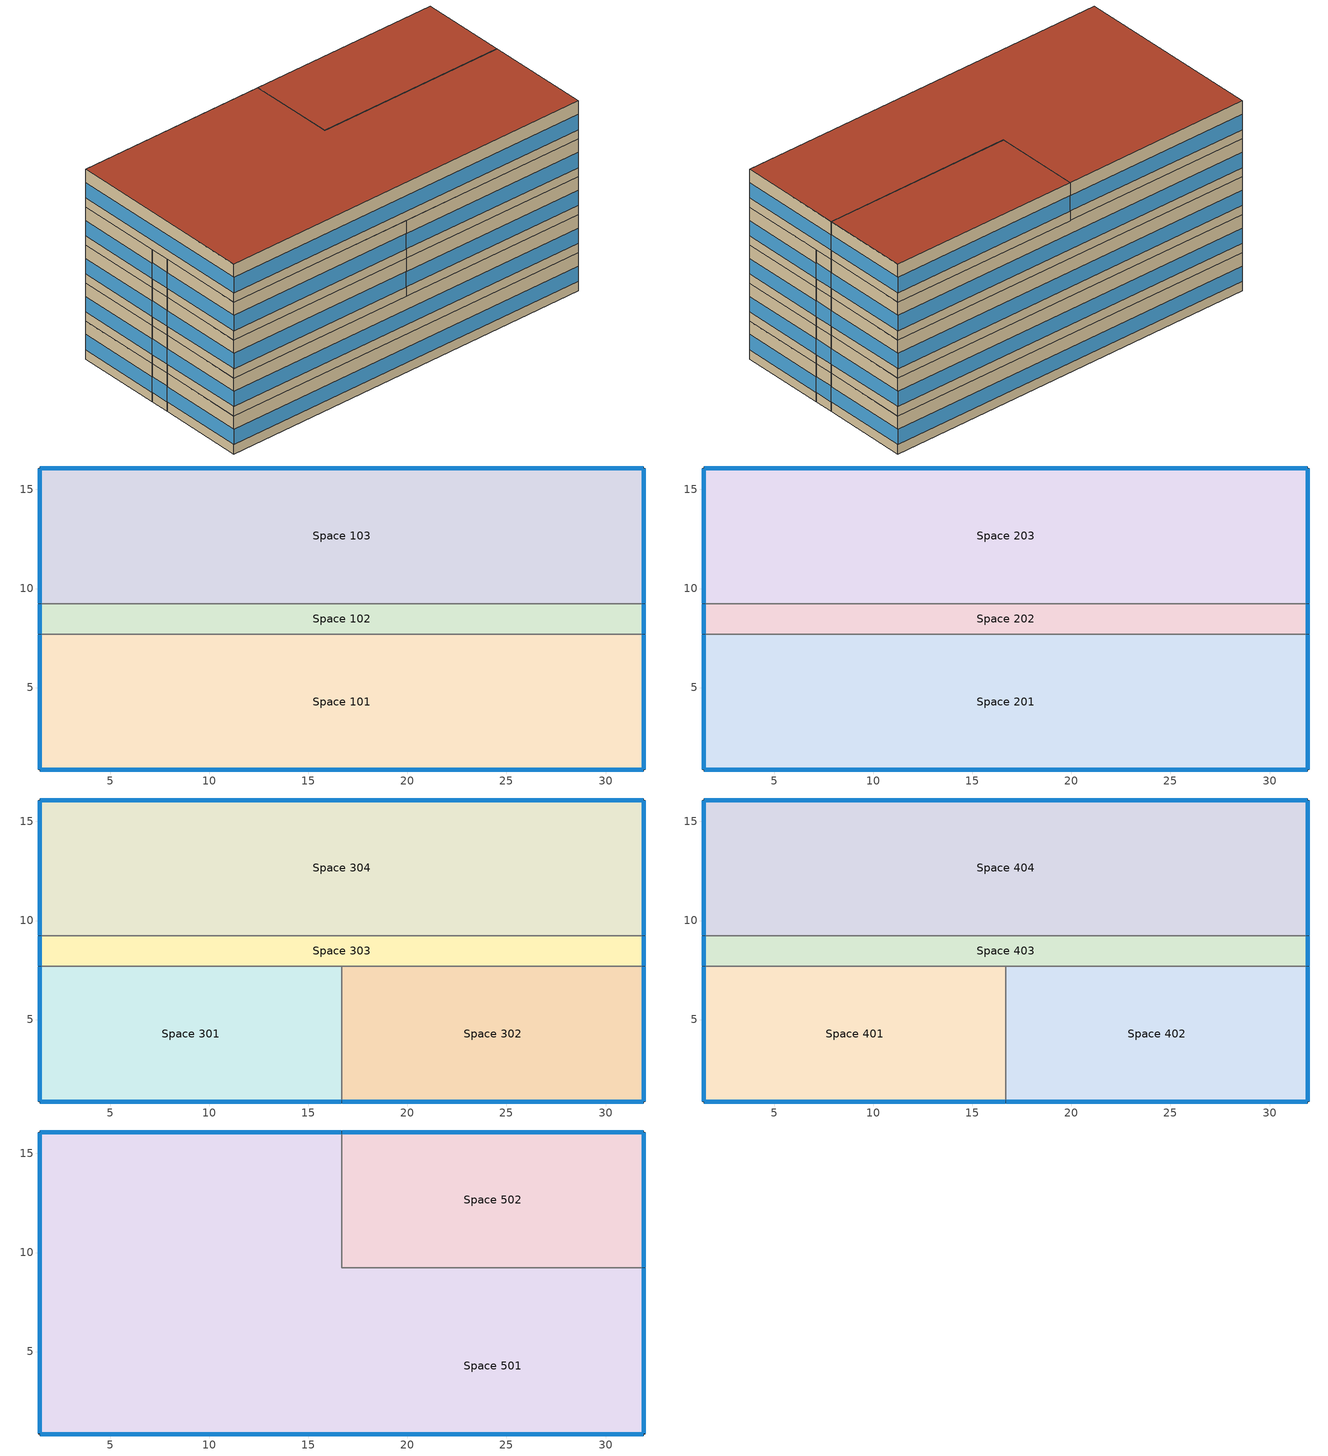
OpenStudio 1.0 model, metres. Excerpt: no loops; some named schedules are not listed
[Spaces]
Space 103
 floor ground: 31.93,16.08 31.93,9.22 1.45,9.22 1.45,16.08 z0
 wall outside: 31.93,9.22 31.93,16.08 1.45,16.08 1.45,9.22 z0:3.05
 wall to Space 102: 1.45,9.22 31.93,9.22 z0:3.05
 window: 31.93,9.25 31.93,16.06 / 1.45,16.06 1.45,9.25 z0.76:1.99; 31.9,16.08 1.47,16.08 z0.76:1.98
Space 101
 floor ground: 31.93,7.7 31.93,0.84 1.45,0.84 1.45,7.7 z0
 wall outside: 1.45,7.7 1.45,0.84 31.93,0.84 31.93,7.7 z0:3.05
 wall to Space 102: 31.93,7.7 1.45,7.7 z0:3.05
 window: 1.47,0.84 31.9,0.84 z0.76:1.98; 31.93,0.87 31.93,7.67 / 1.45,7.67 1.45,0.87 z0.76:1.99
Space 102
 floor ground: 31.93,9.22 31.93,7.7 1.45,7.7 1.45,9.22 z0
 wall outside: 31.93,7.7 31.93,9.22 / 1.45,9.22 1.45,7.7 z0:3.05
 window: 31.93,7.72 31.93,9.2 / 1.45,9.2 1.45,7.72 z0.76:2.02
Space 201
 floor to Space 101: 31.93,7.7 31.93,0.84 1.45,0.84 1.45,7.7 z3.05
 wall outside: 1.45,7.7 1.45,0.84 31.93,0.84 31.93,7.7 z3.05:6.1
 wall to Space 202: 31.93,7.7 1.45,7.7 z3.05:6.1
 window: 31.93,0.87 31.93,7.67 / 1.45,7.67 1.45,0.87 z3.81:5.04; 1.47,0.84 31.9,0.84 z3.81:5.03
Space 202
 floor to Space 102: 31.93,9.22 31.93,7.7 1.45,7.7 1.45,9.22 z3.05
 wall outside: 1.45,9.22 1.45,7.7 / 31.93,7.7 31.93,9.22 z3.05:6.1
 wall to Space 203: 31.93,9.22 1.45,9.22 z3.05:6.1
 window: 1.45,9.2 1.45,7.72 / 31.93,7.72 31.93,9.2 z3.81:5.07
Space 203
 floor to Space 103: 31.93,16.08 31.93,9.22 1.45,9.22 1.45,16.08 z3.05
 wall outside: 31.93,9.22 31.93,16.08 1.45,16.08 1.45,9.22 z3.05:6.1
 window: 1.45,16.06 1.45,9.25 / 31.93,9.25 31.93,16.06 z3.81:5.04; 31.9,16.08 1.47,16.08 z3.81:5.03
Space 303
 floor to Space 202: 31.93,9.22 31.93,7.7 1.45,7.7 1.45,9.22 z6.1
 wall outside: 31.93,7.7 31.93,9.22 / 1.45,9.22 1.45,7.7 z6.1:9.14
 wall to Space 304: 31.93,9.22 1.45,9.22 z6.1:9.14
 wall to Space 301: 1.45,7.7 16.69,7.7 z6.1:9.14
 wall to Space 302: 16.69,7.7 31.93,7.7 z6.1:9.14
 window: 31.93,7.72 31.93,9.2 / 1.45,9.2 1.45,7.72 z6.86:8.12
Space 301
 floor to Space 201: 16.69,7.7 16.69,0.84 1.45,0.84 1.45,7.7 z6.1
 wall outside: 1.45,7.7 1.45,0.84 16.69,0.84 z6.1:9.14
 wall to Space 302: 16.69,0.84 16.69,7.7 z6.1:9.14
 window: 1.45,7.67 1.45,0.87 / 1.47,0.84 16.66,0.84 z6.86:8.08
Space 304
 floor to Space 203: 31.93,16.08 31.93,9.22 1.45,9.22 1.45,16.08 z6.1
 wall outside: 31.93,9.22 31.93,16.08 1.45,16.08 1.45,9.22 z6.1:9.14
 window: 1.45,16.06 1.45,9.25 / 31.93,9.25 31.93,16.06 / 31.9,16.08 1.47,16.08 z6.86:8.08
Space 302
 floor to Space 201: 31.93,7.7 31.93,0.84 16.69,0.84 16.69,7.7 z6.1
 wall outside: 16.69,0.84 31.93,0.84 31.93,7.7 z6.1:9.14
 window: 31.93,0.87 31.93,7.67 / 16.71,0.84 31.9,0.84 z6.86:8.08
Space 404
 floor to Space 304: 31.93,16.08 31.93,9.22 1.45,9.22 1.45,16.08 z9.14
 wall outside: 31.93,9.22 31.93,16.08 1.45,16.08 1.45,9.22 z9.14:12.19
 wall to Space 403: 1.45,9.22 31.93,9.22 z9.14:12.19
 window: 31.93,9.25 31.93,16.06 / 31.9,16.08 1.47,16.08 / 1.45,16.06 1.45,9.25 z9.9:11.13
Space 401
 floor to Space 301: 16.69,7.7 16.69,0.84 1.45,0.84 1.45,7.7 z9.14
 wall outside: 1.45,7.7 1.45,0.84 16.69,0.84 z9.14:12.19
 wall to Space 403: 16.69,7.7 1.45,7.7 z9.14:12.19
 wall to Space 402: 16.69,0.84 16.69,7.7 z9.14:12.19
 window: 1.47,0.84 16.66,0.84 / 1.45,7.67 1.45,0.87 z9.9:11.13
Space 403
 floor to Space 303: 31.93,9.22 31.93,7.7 1.45,7.7 1.45,9.22 z9.14
 wall outside: 31.93,7.7 31.93,9.22 / 1.45,9.22 1.45,7.7 z9.14:12.19
 wall to Space 402: 16.69,7.7 31.93,7.7 z9.14:12.19
 window: 31.93,7.72 31.93,9.2 / 1.45,9.2 1.45,7.72 z9.9:11.17
Space 402
 floor to Space 302: 31.93,7.7 31.93,0.84 16.69,0.84 16.69,7.7 z9.14
 wall outside: 16.69,0.84 31.93,0.84 31.93,7.7 z9.14:12.19
 window: 16.71,0.84 31.9,0.84 / 31.93,0.87 31.93,7.67 z9.9:11.13
Space 502
 floor to Space 404: 31.93,16.08 31.93,9.22 16.69,9.22 16.69,16.08 z12.19
 wall outside: 31.93,9.22 31.93,16.08 16.69,16.08 z12.19:15.24
 wall to Space 501: 16.69,16.08 16.69,9.22 31.93,9.22 z12.19:15.24
 window: 31.9,16.08 16.71,16.08 / 31.93,9.25 31.93,16.06 z12.95:14.18
 roof outside: 31.93,9.22 31.93,16.08 16.69,16.08 16.69,9.22 z15.24
Space 501
 floor to Space 404: 16.69,16.08 16.69,9.22 1.45,9.22 1.45,16.08 z12.19
 floor to Space 401: 16.69,7.7 16.69,0.84 1.45,0.84 1.45,7.7 z12.19
 floor to Space 402: 31.93,7.7 31.93,0.84 16.69,0.84 16.69,7.7 z12.19
 floor to Space 403: 31.93,9.22 31.93,7.7 1.45,7.7 1.45,9.22 z12.19
 wall outside: 16.69,16.08 1.45,16.08 1.45,0.84 31.93,0.84 31.93,9.22 z12.19:15.24
 window: 1.47,0.84 31.9,0.84 z12.95:14.17; 1.45,16.06 1.45,0.87 / 16.66,16.08 1.47,16.08 / 31.93,0.87 31.93,9.2 z12.95:14.18
 roof outside: 31.93,0.84 31.93,9.22 16.69,9.22 16.69,16.08 1.45,16.08 1.45,0.84 z15.24
[Building]
Large Hotel: North Axis=-0; Space Type=CBECS 1980-2004 LargeHotel GuestRoom; Default Construction Set=CBECS 1980-2004 ClimateZone 5b (l htl) ConstSet
[Site]
Site 1: Latitude {deg}=39.74; Longitude {deg}=-105.18; Time Zone {hr}=-7; Elevation {m}=1829
[SizingPeriod:DesignDay] Barometric Pressure {Pa}=81198; Sky Clearness=0; Rain Indicator=0; Snow Indicator=0; Day of Month=21; Daylight Saving Time Indicator=0; Dry-Bulb Temperature Range Modifier Type=DefaultMultipliers
Name | Maximum Dry-Bulb Temperature {C} | Daily Dry-Bulb Temperature Range {deltaC} | Humidity Indicating Conditions at Maximum Dry-Bulb {BasedOnField A3} | Wind Speed {m/s} | Wind Direction {deg} | Month | Day Type | Humidity Indicating Type | Solar Model Indicator | ASHRAE Taub | ASHRAE Taud
Denver Centennial  Golden   N Ann Clg .4% Condns WB=>MDB | 27.3 | 15.2 | 18.4 | 4.9 | 0 | 7 | SummerDesignDay | Wetbulb | ASHRAETau | 0.424 | 2.025
Denver Centennial  Golden   N Ann Clg .4% Condns DP=>MDB | 20.2 | 15.2 | 16.1 | 4.9 | 0 | 7 | SummerDesignDay | Dewpoint | ASHRAETau | 0.424 | 2.025
Denver Centennial  Golden   N Ann Clg .4% Condns DB=>MWB | 33 | 15.2 | 15.7 | 4.9 | 0 | 7 | SummerDesignDay | Wetbulb | ASHRAETau | 0.424 | 2.025
Denver Centennial  Golden   N Ann Hum_n 99.6% Condns DP=>MCDB | -10.9 | 0 | -21.6 | 3 | 340 | 12 | WinterDesignDay | Dewpoint | ASHRAEClearSky
[Construction]
000 ExtSlabCarpet 4in ClimateZone 1-8: MAT-CC05 4 HW CONCRETE, CP02 CARPET PAD
000 Exterior Door: 000 F08 Metal surface, 000 I01 25mm insulation board
000 Exterior Window: 000 Clear 3mm, 000 Air 13mm, 000 Clear 3mm
000 Interior Ceiling: 000 M11 100mm lightweight concrete, 000 F05 Ceiling air space resistance, 000 F16 Acoustic tile
000 Interior Door; 000 Interior Partition: 000 G05 25mm wood
000 Interior Floor: 000 F16 Acoustic tile, 000 F05 Ceiling air space resistance, 000 M11 100mm lightweight concrete
000 Interior Wall: 000 G01a 19mm gypsum board, 000 F04 Wall air space resistance, 000 G01a 19mm gypsum board
000 Interior Window: 000 Clear 3mm
CBECS 1980-2004 ExtRoof IEAD ClimateZone 5b: Roof Membrane, IEAD NonRes Roof Insulation-3.51, Metal Decking
CBECS 1980-2004 ExtWall Mass ClimateZone 5b: 1IN Stucco, 8IN CONCRETE HW RefBldg, Mass NonRes Wall Insulation-1.26, 1/2IN Gypsum
CBECS 1980-2004 ExtWindow ClimateZone alt-lrgoff hosp 1-8: Fixed Window 5.84/0.25/0.11
[DefaultConstructionSet]
CBECS 1980-2004 ClimateZone 5b (l htl) ConstSet: Default Exterior Surface Constructions=CBECS 1980-2004 ClimateZone 5b (l htl) Exterior DefSurfCons; Default Interior Surface Constructions=000 Interior DefSurfCons; Default Ground Contact Surface Constructions=000 Ground DefSurfCons; Default Exterior SubSurface Constructions=CBECS 1980-2004 ClimateZone 5b (l htl) Exterior DefSubCons; Default Interior SubSurface Constructions=000 Interior DefSubCons; Interior Partition Construction=000 Interior Partition
[DefaultSubSurfaceConstructions] Glass Door Construction=000 Exterior Window; Skylight Construction=000 Exterior Window; Tubular Daylight Dome Construction=000 Interior Window; Tubular Daylight Diffuser Construction=000 Interior Window
Name | Fixed Window Construction | Operable Window Construction | Door Construction
000 Interior DefSubCons | 000 Interior Window | 000 Interior Window | 000 Interior Door
CBECS 1980-2004 ClimateZone 5b (l htl) Exterior DefSubCons | CBECS 1980-2004 ExtWindow ClimateZone alt-lrgoff hosp 1-8 | CBECS 1980-2004 ExtWindow ClimateZone alt-lrgoff hosp 1-8 | 000 Exterior Door
[DefaultSurfaceConstructions]
Name | Floor Construction | Wall Construction | Roof Ceiling Construction
000 Ground DefSurfCons | 000 ExtSlabCarpet 4in ClimateZone 1-8 | 000 ExtSlabCarpet 4in ClimateZone 1-8 | 000 ExtSlabCarpet 4in ClimateZone 1-8
000 Interior DefSurfCons | 000 Interior Floor | 000 Interior Wall | 000 Interior Ceiling
CBECS 1980-2004 ClimateZone 5b (l htl) Exterior DefSurfCons | 000 ExtSlabCarpet 4in ClimateZone 1-8 | CBECS 1980-2004 ExtWall Mass ClimateZone 5b | CBECS 1980-2004 ExtRoof IEAD ClimateZone 5b
[Material]
Name | Roughness | Thickness | Conductivity | Density | Specific Heat | Thermal Absorptance | Solar Absorptance | Visible Absorptance
000 F08 Metal surface | Smooth | 0.0008 | 45.28 | 7824 | 500
000 F16 Acoustic tile | MediumSmooth | 0.0191 | 0.06 | 368 | 590
000 G01a 19mm gypsum board | MediumSmooth | 0.019 | 0.16 | 800 | 1090
000 G05 25mm wood | MediumSmooth | 0.0254 | 0.15 | 608 | 1630
000 I01 25mm insulation board | MediumRough | 0.0254 | 0.03 | 43 | 1210
000 M11 100mm lightweight concrete | MediumRough | 0.1016 | 0.53 | 1280 | 840
1/2IN Gypsum | Smooth | 0.0127 | 0.16 | 784.9 | 830 | 0.9 | 0.92 | 0.92
1IN Stucco | Smooth | 0.0253 | 0.6918 | 1858 | 837 | 0.9 | 0.92 | 0.92
8IN CONCRETE HW RefBldg | Rough | 0.2032 | 1.311 | 2240 | 836.8 | 0.9 | 0.7 | 0.7
IEAD NonRes Roof Insulation-3.51 | MediumRough | 0.159569 | 0.049 | 265 | 836.8 | 0.9 | 0.7 | 0.7
MAT-CC05 4 HW CONCRETE | Rough | 0.1016 | 1.311 | 2240 | 836.8 | 0.9 | 0.7 | 0.7
Mass NonRes Wall Insulation-1.26 | MediumRough | 0.0410299 | 0.049 | 265 | 836.8 | 0.9 | 0.7 | 0.7
Metal Decking | MediumSmooth | 0.0015 | 45.006 | 7680 | 418.4 | 0.9 | 0.7 | 0.3
Roof Membrane | VeryRough | 0.0095 | 0.16 | 1121.29 | 1460 | 0.9 | 0.7 | 0.7
[Material:AirGap]
Name | Thermal Resistance
000 F04 Wall air space resistance | 0.15
000 F05 Ceiling air space resistance | 0.18
[Material:NoMass]
CP02 CARPET PAD: Roughness=VeryRough; Thermal Resistance=0.2165; Thermal Absorptance=0.9; Solar Absorptance=0.7; Visible Absorptance=0.8
[WindowMaterial:Gas]
000 Air 13mm: Gas Type=Air; Thickness=0.0127
[WindowMaterial:Glazing]
000 Clear 3mm: Optical Data Type=SpectralAverage; Thickness=0.003; Solar Transmittance at Normal Incidence=0.837; Front Side Solar Reflectance at Normal Incidence=0.075; Back Side Solar Reflectance at Normal Incidence=0.075; Visible Transmittance at Normal Incidence=0.898; Front Side Visible Reflectance at Normal Incidence=0.081; Back Side Visible Reflectance at Normal Incidence=0.081; Infrared Transmittance at Normal Incidence=0; Front Side Infrared Hemispherical Emissivity=0.84; Back Side Infrared Hemispherical Emissivity=0.84; Conductivity=0.9
[WindowMaterial:SimpleGlazingSystem]
Fixed Window 5.84/0.25/0.11: U-Factor=6.92716; Solar Heat Gain Coefficient=0.25; Visible Transmittance=0.11
[DefaultScheduleSet]
Name | Number of People Schedule | People Activity Level Schedule | Lighting Schedule | Electric Equipment Schedule | Infiltration Schedule | Gas Equipment Schedule
LargeHotel Corridor Schedules | LargeHotel Bldg Occ | LargeHotel Activity | LargeHotel Bldg Light | LargeHotel Bldg Equip | LargeHotel Infil Quarter On
LargeHotel GuestRoom Schedules | LargeHotel GuestRoom Occ | LargeHotel Activity | LargeHotel Bldg Light | LargeHotel GuestRoom Equip | LargeHotel Infil Quarter On
LargeHotel Lobby Schedules | LargeHotel Lobby Occ | LargeHotel Activity | LargeHotel Bldg Light | LargeHotel Bldg Equip | LargeHotel Infil Quarter On
CBECS_1980-2004 ClimateZone 1-8 FullServiceRestaurant Dining Schedule Set | FullServiceRestaurant_Bldg_Occ | FullServiceRestaurant_Activity | FullServiceRestaurant_Bldg_Light | FullServiceRestaurant_Bldg_Equip | FullServiceRestaurant_Infil_Half_On
CBECS_1980-2004 ClimateZone 1-8 FullServiceRestaurant Kitchen Schedule Set | FullServiceRestaurant_Bldg_Occ 1 | FullServiceRestaurant_Activity 1 | FullServiceRestaurant_Bldg_Light 1 | FullServiceRestaurant_Bldg_Equip 1 | FullServiceRestaurant_Infil_Half_On 1 | FullServiceRestaurant_Gas_Equip
CBECS_1980-2004 ClimateZone 1-8 SuperMarket Sales/Produce Schedule Set | SuperMarket_Bldg_Occ 3 | SuperMarket_Activity 3 | SuperMarket_Bldg_Light 3 | SuperMarket_Bldg_Equip 4 | SuperMarket_Infil_Half_On 3
CBECS_1980-2004 ClimateZone 1-8 MediumOffice WholeBuilding Schedule Set | Medium Office_Bldg_Occ | Medium Office_Activity | Medium Office_Bldg_Light | Medium Office_Bldg_Equip | Medium Office_Infil_Quarter_On
[DesignSpecification:OutdoorAir] Outdoor Air Method=Sum
Name | Outdoor Air Flow per Person | Outdoor Air Flow per Floor Area | Outdoor Air Flow Rate | Outdoor Air Flow Air Changes per Hour | Outdoor Air Flow per Person {m3/s-person}
LargeHotel Corridor Outdoor Air | 0 | 0.000254 | 0 | 0
LargeHotel GuestRoom Outdoor Air | 0 | 0 | 0 | 0
LargeHotel Lobby Outdoor Air | 0.0107645 | 0 | 0 | 0
CBECS_1980-2004 ClimateZone 1-8 FullServiceRestaurant Dining Ventilation; CBECS_1980-2004 ClimateZone 1-8 MediumOffice WholeBuilding Ventilation |  |  |  |  | 0.00943895
CBECS_1980-2004 ClimateZone 1-8 FullServiceRestaurant Kitchen Ventilation; CBECS_1980-2004 ClimateZone 1-8 SuperMarket Sales/Produce Ventilation |  |  |  |  | 0.00707921
[ElectricEquipment]
Name | Electric Equipment Definition | Space or SpaceType
CBECS 1980-2004 LargeHotel GuestRoom ElecInst | CBECS 1980-2004 LargeHotel GuestRoom ElecDef | CBECS 1980-2004 LargeHotel GuestRoom
CBECS 1980-2004 LargeHotel Lobby ElecInst | CBECS 1980-2004 LargeHotel Lobby ElecDef | CBECS 1980-2004 LargeHotel Lobby
CBECS_1980-2004 ClimateZone 1-8 FullServiceRestaurant Dining Electric Equipment | CBECS_1980-2004 ClimateZone 1-8 FullServiceRestaurant Dining Electric Equipment Definition | CBECS_1980-2004 ClimateZone 1-8 FullServiceRestaurant Dining
CBECS_1980-2004 ClimateZone 1-8 FullServiceRestaurant Kitchen Electric Equipment | CBECS_1980-2004 ClimateZone 1-8 FullServiceRestaurant Kitchen Electric Equipment Definition | CBECS_1980-2004 ClimateZone 1-8 FullServiceRestaurant Kitchen
CBECS_1980-2004 ClimateZone 1-8 SuperMarket Sales/Produce Electric Equipment | CBECS_1980-2004 ClimateZone 1-8 SuperMarket Sales/Produce Electric Equipment Definition | CBECS_1980-2004 ClimateZone 1-8 SuperMarket Sales/Produce
CBECS_1980-2004 ClimateZone 1-8 MediumOffice WholeBuilding Electric Equipment | CBECS_1980-2004 ClimateZone 1-8 MediumOffice WholeBuilding Electric Equipment Definition | CBECS_1980-2004 ClimateZone 1-8 MediumOffice WholeBuilding
[ElectricEquipment:Definition] Design Level Calculation Method=Watts/Area
CBECS 1980-2004 LargeHotel GuestRoom ElecDef: Design Level=0; Watts per Space Floor Area=14.316
CBECS 1980-2004 LargeHotel Lobby ElecDef: Design Level=0; Watts per Space Floor Area=8.07293
CBECS_1980-2004 ClimateZone 1-8 FullServiceRestaurant Dining Electric Equipment Definition: Watts per Space Floor Area {W/m2}=60.2779
CBECS_1980-2004 ClimateZone 1-8 FullServiceRestaurant Kitchen Electric Equipment Definition: Watts per Space Floor Area {W/m2}=376.737
CBECS_1980-2004 ClimateZone 1-8 SuperMarket Sales/Produce Electric Equipment Definition: Watts per Space Floor Area {W/m2}=5.38196
CBECS_1980-2004 ClimateZone 1-8 MediumOffice WholeBuilding Electric Equipment Definition: Watts per Space Floor Area {W/m2}=10.7639
[GasEquipment:Definition]
CBECS_1980-2004 ClimateZone 1-8 FullServiceRestaurant Kitchen Gas Equipment Definition: Design Level Calculation Method=Watts/Area; Watts per Space Floor Area {W/m2}=1194.8
[Lights]
Name | Lights Definition | Space or SpaceType
CBECS 1980-2004 LargeHotel Corridor LightsInst | CBECS 1980-2004 LargeHotel Corridor LightsDef | CBECS 1980-2004 LargeHotel Corridor
CBECS 1980-2004 LargeHotel GuestRoom LightsInst | CBECS 1980-2004 LargeHotel GuestRoom LightsDef | CBECS 1980-2004 LargeHotel GuestRoom
CBECS 1980-2004 LargeHotel Lobby LightsInst | CBECS 1980-2004 LargeHotel Lobby LightsDef | CBECS 1980-2004 LargeHotel Lobby
CBECS_1980-2004 ClimateZone 1-8 FullServiceRestaurant Dining Lights | CBECS_1980-2004 ClimateZone 1-8 FullServiceRestaurant Dining Lights Definition | CBECS_1980-2004 ClimateZone 1-8 FullServiceRestaurant Dining
CBECS_1980-2004 ClimateZone 1-8 FullServiceRestaurant Kitchen Lights | CBECS_1980-2004 ClimateZone 1-8 FullServiceRestaurant Kitchen Lights Definition | CBECS_1980-2004 ClimateZone 1-8 FullServiceRestaurant Kitchen
CBECS_1980-2004 ClimateZone 1-8 SuperMarket Sales/Produce Lights | CBECS_1980-2004 ClimateZone 1-8 SuperMarket Sales/Produce Lights Definition | CBECS_1980-2004 ClimateZone 1-8 SuperMarket Sales/Produce
CBECS_1980-2004 ClimateZone 1-8 MediumOffice WholeBuilding Lights | CBECS_1980-2004 ClimateZone 1-8 MediumOffice WholeBuilding Lights Definition | CBECS_1980-2004 ClimateZone 1-8 MediumOffice WholeBuilding
[Lights:Definition] Design Level Calculation Method=Watts/Area
Name | Lighting Level | Watts per Space Floor Area | Watts per Space Floor Area {W/m2}
CBECS 1980-2004 LargeHotel Corridor LightsDef | 0 | 13.132
CBECS 1980-2004 LargeHotel GuestRoom LightsDef | 0 | 19.0521
CBECS 1980-2004 LargeHotel Lobby LightsDef | 0 | 20.2362
CBECS_1980-2004 ClimateZone 1-8 FullServiceRestaurant Dining Lights Definition |  |  | 27.3403
CBECS_1980-2004 ClimateZone 1-8 FullServiceRestaurant Kitchen Lights Definition |  |  | 16.3611
CBECS_1980-2004 ClimateZone 1-8 SuperMarket Sales/Produce Lights Definition |  |  | 29.9237
CBECS_1980-2004 ClimateZone 1-8 MediumOffice WholeBuilding Lights Definition |  |  | 16.8993
[People]
Name | People Definition | Space or SpaceType
CBECS 1980-2004 LargeHotel Corridor PeopInst | LargeHotel Corridor PeopDef | CBECS 1980-2004 LargeHotel Corridor
CBECS 1980-2004 LargeHotel GuestRoom PeopInst | LargeHotel GuestRoom PeopDef | CBECS 1980-2004 LargeHotel GuestRoom
CBECS 1980-2004 LargeHotel Lobby PeopInst | LargeHotel Lobby PeopDef | CBECS 1980-2004 LargeHotel Lobby
CBECS_1980-2004 ClimateZone 1-8 FullServiceRestaurant Dining People | CBECS_1980-2004 ClimateZone 1-8 FullServiceRestaurant Dining People Definition | CBECS_1980-2004 ClimateZone 1-8 FullServiceRestaurant Dining
CBECS_1980-2004 ClimateZone 1-8 FullServiceRestaurant Kitchen People | CBECS_1980-2004 ClimateZone 1-8 FullServiceRestaurant Kitchen People Definition | CBECS_1980-2004 ClimateZone 1-8 FullServiceRestaurant Kitchen
CBECS_1980-2004 ClimateZone 1-8 SuperMarket Sales/Produce People | CBECS_1980-2004 ClimateZone 1-8 SuperMarket Sales/Produce People Definition | CBECS_1980-2004 ClimateZone 1-8 SuperMarket Sales/Produce
CBECS_1980-2004 ClimateZone 1-8 MediumOffice WholeBuilding People | CBECS_1980-2004 ClimateZone 1-8 MediumOffice WholeBuilding People Definition | CBECS_1980-2004 ClimateZone 1-8 MediumOffice WholeBuilding
[People:Definition] Number of People Calculation Method=People/Area; Fraction Radiant=0.3
Name | Number of People | People per Space Floor Area | People per Space Floor Area {person/m2}
LargeHotel Corridor PeopDef | 0 | 0.0107639
LargeHotel GuestRoom PeopDef | 0 | 0.0384272
LargeHotel Lobby PeopDef | 0 | 0.322917
CBECS_1980-2004 ClimateZone 1-8 FullServiceRestaurant Dining People Definition |  |  | 0.721182
CBECS_1980-2004 ClimateZone 1-8 FullServiceRestaurant Kitchen People Definition; CBECS_1980-2004 ClimateZone 1-8 MediumOffice WholeBuilding People Definition |  |  | 0.0538196
CBECS_1980-2004 ClimateZone 1-8 SuperMarket Sales/Produce People Definition |  |  | 0.0861113
[SpaceInfiltration:DesignFlowRate]
Name | Space or SpaceType | Design Flow Rate Calculation Method | Design Flow Rate | Air Changes per Hour | Flow per Exterior Surface Area {m3/s-m2}
CBECS 1980-2004 LargeHotel Corridor Infil | CBECS 1980-2004 LargeHotel Corridor | AirChanges/Hour | 0 | 0.6
CBECS 1980-2004 LargeHotel GuestRoom Infil | CBECS 1980-2004 LargeHotel GuestRoom | AirChanges/Hour | 0 | 0.6
CBECS 1980-2004 LargeHotel Lobby Infil | CBECS 1980-2004 LargeHotel Lobby | AirChanges/Hour | 0 | 0.6
CBECS_1980-2004 ClimateZone 1-8 FullServiceRestaurant Dining Infiltration | CBECS_1980-2004 ClimateZone 1-8 FullServiceRestaurant Dining | Flow/ExteriorArea |  |  | 0.00113386
CBECS_1980-2004 ClimateZone 1-8 FullServiceRestaurant Kitchen Infiltration | CBECS_1980-2004 ClimateZone 1-8 FullServiceRestaurant Kitchen | Flow/ExteriorArea |  |  | 0.00113386
CBECS_1980-2004 ClimateZone 1-8 SuperMarket Sales/Produce Infiltration | CBECS_1980-2004 ClimateZone 1-8 SuperMarket Sales/Produce | Flow/ExteriorArea |  |  | 0.00113386
CBECS_1980-2004 ClimateZone 1-8 MediumOffice WholeBuilding Infiltration | CBECS_1980-2004 ClimateZone 1-8 MediumOffice WholeBuilding | Flow/ExteriorArea |  |  | 0.00113386
[SpaceType]
Name | Default Schedule Set | Design Specification Outdoor Air Object
CBECS 1980-2004 LargeHotel Corridor | LargeHotel Corridor Schedules | LargeHotel Corridor Outdoor Air
CBECS 1980-2004 LargeHotel GuestRoom | LargeHotel GuestRoom Schedules | LargeHotel GuestRoom Outdoor Air
CBECS 1980-2004 LargeHotel Lobby | LargeHotel Lobby Schedules | LargeHotel Lobby Outdoor Air
CBECS_1980-2004 ClimateZone 1-8 FullServiceRestaurant Dining | CBECS_1980-2004 ClimateZone 1-8 FullServiceRestaurant Dining Schedule Set | CBECS_1980-2004 ClimateZone 1-8 FullServiceRestaurant Dining Ventilation
CBECS_1980-2004 ClimateZone 1-8 FullServiceRestaurant Kitchen | CBECS_1980-2004 ClimateZone 1-8 FullServiceRestaurant Kitchen Schedule Set | CBECS_1980-2004 ClimateZone 1-8 FullServiceRestaurant Kitchen Ventilation
CBECS_1980-2004 ClimateZone 1-8 SuperMarket Sales/Produce | CBECS_1980-2004 ClimateZone 1-8 SuperMarket Sales/Produce Schedule Set | CBECS_1980-2004 ClimateZone 1-8 SuperMarket Sales/Produce Ventilation
CBECS_1980-2004 ClimateZone 1-8 MediumOffice WholeBuilding | CBECS_1980-2004 ClimateZone 1-8 MediumOffice WholeBuilding Schedule Set | CBECS_1980-2004 ClimateZone 1-8 MediumOffice WholeBuilding Ventilation
[ThermostatSetpoint:DualSetpoint]
Name | Heating Setpoint Temperature Schedule | Cooling Setpoint Temperature Schedule
LargeHotel Corr Thermostat | LargeHotel Corr HtgSetp | LargeHotel Corr ClgSetp
LargeHotel Guest Thermostat | LargeHotel Guest HtgSetp | LargeHotel Guest ClgSetp
LargeHotel Thermostat | LargeHotel HtgSetp | LargeHotel ClgSetp
Thermostat Setpoint Dual Setpoint 1 | SuperMarket HtgSetp | SuperMarket ClgSetp
Thermostat Setpoint Dual Setpoint 2 | Medium Office HtgSetp | Medium Office ClgSetp
Thermostat Setpoint Dual Setpoint 3 | Medium Office HtgSetp 1 | Medium Office ClgSetp 1
Thermostat Setpoint Dual Setpoint 4 | Medium Office HtgSetp 2 | Medium Office ClgSetp 2
Thermostat Setpoint Dual Setpoint 5 | Medium Office HtgSetp 3 | Medium Office ClgSetp 3
Thermostat Setpoint Dual Setpoint 6 | Medium Office HtgSetp 4 | Medium Office ClgSetp 4
Thermostat Setpoint Dual Setpoint 7 | FullServiceRestaurant HtgSetp | FullServiceRestaurant ClgSetp
Thermostat Setpoint Dual Setpoint 8 | FullServiceRestaurant HtgSetp Kitchen | FullServiceRestaurant ClgSetp Kitchen
[Space]
Name | Space Type | Building Story | Thermal Zone
Space 502 | CBECS_1980-2004 ClimateZone 1-8 FullServiceRestaurant Kitchen | Building Story 5 | Thermal Zone: Space 502
Space 404 | CBECS_1980-2004 ClimateZone 1-8 MediumOffice WholeBuilding | Building Story 4 | Thermal Zone: Space 404
Space 401; Space 402 |  | Building Story 4 | Thermal Zone: Space 401 - Plus
Space 303 | CBECS 1980-2004 LargeHotel Corridor | Building Story 3 | Thermal Zone: Space 303
Space 103; Space 102 | CBECS 1980-2004 LargeHotel Lobby | Building Story 1 | Thermal Zone: Space 102 - Plus
Space 301; Space 302 |  | Building Story 3 | Thermal Zone: Space 301 - Plus
Space 403 | CBECS 1980-2004 LargeHotel Corridor | Building Story 4 | Thermal Zone: Space 403
Space 101 | CBECS_1980-2004 ClimateZone 1-8 SuperMarket Sales/Produce | Building Story 1 | Thermal Zone: Space 101
Space 304 | CBECS_1980-2004 ClimateZone 1-8 MediumOffice WholeBuilding | Building Story 3 | Thermal Zone: Space 304
Space 201 | CBECS_1980-2004 ClimateZone 1-8 MediumOffice WholeBuilding | Building Story 2 | Thermal Zone: Space 201
Space 501 | CBECS_1980-2004 ClimateZone 1-8 FullServiceRestaurant Dining | Building Story 5 | Thermal Zone: Space 501
Space 202 | CBECS_1980-2004 ClimateZone 1-8 MediumOffice WholeBuilding | Building Story 2 | Thermal Zone: Space 202
Space 203 | CBECS_1980-2004 ClimateZone 1-8 MediumOffice WholeBuilding | Building Story 2 | Thermal Zone: Space 203
[GasEquipment]
CBECS_1980-2004 ClimateZone 1-8 FullServiceRestaurant Kitchen Gas Equipment: Gas Equipment Definition=CBECS_1980-2004 ClimateZone 1-8 FullServiceRestaurant Kitchen Gas Equipment Definition; Space or SpaceType=CBECS_1980-2004 ClimateZone 1-8 FullServiceRestaurant Kitchen
[ThermalZone] Use Ideal Air Loads=No
Name | Thermostat
Thermal Zone: Space 102 - Plus | LargeHotel Thermostat
Thermal Zone: Space 301 - Plus; Thermal Zone: Space 401 - Plus | LargeHotel Guest Thermostat
Thermal Zone: Space 101 | Thermostat Setpoint Dual Setpoint 1
Thermal Zone: Space 502 | Thermostat Setpoint Dual Setpoint 8
Thermal Zone: Space 501 | Thermostat Setpoint Dual Setpoint 7
Thermal Zone: Space 304 | Thermostat Setpoint Dual Setpoint 5
Thermal Zone: Space 404 | Thermostat Setpoint Dual Setpoint 6
Thermal Zone: Space 203 | Thermostat Setpoint Dual Setpoint 4
Thermal Zone: Space 201 | Thermostat Setpoint Dual Setpoint 2
Thermal Zone: Space 403; Thermal Zone: Space 303 | LargeHotel Corr Thermostat
Thermal Zone: Space 202 | Thermostat Setpoint Dual Setpoint 3
[BuildingStory]
Name | Nominal Z Coordinate {m}
Building Story 1 | 0
Building Story 2 | 3.048
Building Story 3 | 6.096
Building Story 4 | 9.144
Building Story 5 | 12.192
[Schedule:Ruleset]
Name | Default Day Schedule | Summer Design Day Schedule | Winter Design Day Schedule
LargeHotel Bldg Occ | LargeHotel Bldg Occ Default Schedule | LargeHotel Bldg Occ Summer Design Day | LargeHotel Bldg Occ Winter Design Day
LargeHotel GuestRoom Occ | LargeHotel GuestRoom Occ Default Schedule | LargeHotel GuestRoom Occ Summer Design Day | LargeHotel GuestRoom Occ Winter Design Day
LargeHotel Infil Quarter On | LargeHotel Infil Quarter On Default Schedule | LargeHotel Infil Quarter On Summer Design Day | LargeHotel Infil Quarter On Winter Design Day
LargeHotel HtgSetp | LargeHotel HtgSetp Default Schedule | LargeHotel HtgSetp Summer Design Day | LargeHotel HtgSetp Winter Design Day
LargeHotel ClgSetp | LargeHotel ClgSetp Default Schedule | LargeHotel ClgSetp Summer Design Day | LargeHotel ClgSetp Winter Design Day
LargeHotel Guest HtgSetp | LargeHotel Guest HtgSetp Default Schedule | LargeHotel Guest HtgSetp Summer Design Day | LargeHotel Guest HtgSetp Winter Design Day
LargeHotel Corr ClgSetp | LargeHotel Corr ClgSetp Default Schedule | LargeHotel Corr ClgSetp Summer Design Day | LargeHotel Corr ClgSetp Winter Design Day
LargeHotel Guest ClgSetp | LargeHotel Guest ClgSetp Default Schedule | LargeHotel Guest ClgSetp Summer Design Day | LargeHotel Guest ClgSetp Winter Design Day
LargeHotel Bldg Equip | LargeHotel Bldg Equip Default Schedule | LargeHotel Bldg Equip Summer Design Day | LargeHotel Bldg Equip Winter Design Day
LargeHotel Activity | LargeHotel Activity Default Schedule | LargeHotel Activity Summer Design Day | LargeHotel Activity Winter Design Day
LargeHotel Corr HtgSetp | LargeHotel Corr HtgSetp Default Schedule | LargeHotel Corr HtgSetp Summer Design Day | LargeHotel Corr HtgSetp Winter Design Day
LargeHotel Lobby Occ | LargeHotel Lobby Occ Default Schedule | LargeHotel Lobby Occ Summer Design Day | LargeHotel Lobby Occ Winter Design Day
LargeHotel Bldg Light | LargeHotel Bldg Light Default Schedule | LargeHotel Bldg Light Summer Design Day | LargeHotel Bldg Light Winter Design Day
LargeHotel GuestRoom Equip | LargeHotel GuestRoom Equip Default Schedule | LargeHotel GuestRoom Equip Summer Design Day | LargeHotel GuestRoom Equip Winter Design Day
FullServiceRestaurant_Infil_Half_On | FullServiceRestaurant_Infil_Half_On Default Schedule | FullServiceRestaurant_Infil_Half_On Summer Design Day | FullServiceRestaurant_Infil_Half_On Winter Design Day
FullServiceRestaurant_Bldg_Equip | FullServiceRestaurant_Bldg_Equip Default Schedule | FullServiceRestaurant_Bldg_Equip Summer Design Day | FullServiceRestaurant_Bldg_Equip Winter Design Day
FullServiceRestaurant_Activity | FullServiceRestaurant_Activity Default Schedule | FullServiceRestaurant_Activity Summer Design Day | FullServiceRestaurant_Activity Winter Design Day
FullServiceRestaurant_Bldg_Light | FullServiceRestaurant_Bldg_Light Default Schedule | FullServiceRestaurant_Bldg_Light Summer Design Day | FullServiceRestaurant_Bldg_Light Winter Design Day
FullServiceRestaurant_Bldg_Occ | FullServiceRestaurant_Bldg_Occ Default Schedule | FullServiceRestaurant_Bldg_Occ Summer Design Day | FullServiceRestaurant_Bldg_Occ Winter Design Day
FullServiceRestaurant_Infil_Half_On 1 | FullServiceRestaurant_Infil_Half_On Default Schedule 1 | FullServiceRestaurant_Infil_Half_On Summer Design Day 1 | FullServiceRestaurant_Infil_Half_On Winter Design Day 1
FullServiceRestaurant_Bldg_Light 1 | FullServiceRestaurant_Bldg_Light Default Schedule 1 | FullServiceRestaurant_Bldg_Light Summer Design Day 1 | FullServiceRestaurant_Bldg_Light Winter Design Day 1
FullServiceRestaurant_Bldg_Equip 1 | FullServiceRestaurant_Bldg_Equip Default Schedule 1 | FullServiceRestaurant_Bldg_Equip Summer Design Day 1 | FullServiceRestaurant_Bldg_Equip Winter Design Day 1
FullServiceRestaurant_Activity 1 | FullServiceRestaurant_Activity Default Schedule 1 | FullServiceRestaurant_Activity Summer Design Day 1 | FullServiceRestaurant_Activity Winter Design Day 1
FullServiceRestaurant_Bldg_Occ 1 | FullServiceRestaurant_Bldg_Occ Default Schedule 1 | FullServiceRestaurant_Bldg_Occ Summer Design Day 1 | FullServiceRestaurant_Bldg_Occ Winter Design Day 1
FullServiceRestaurant_Gas_Equip | FullServiceRestaurant_Gas_Equip Default Schedule | FullServiceRestaurant_Gas_Equip Summer Design Day | FullServiceRestaurant_Gas_Equip Winter Design Day
SuperMarket_Infil_Half_On 3 | SuperMarket_Infil_Half_On Default Schedule 3 | SuperMarket_Infil_Half_On Summer Design Day 3 | SuperMarket_Infil_Half_On Winter Design Day 3
SuperMarket_Bldg_Occ 3 | SuperMarket_Bldg_Occ Default Schedule 3 | SuperMarket_Bldg_Occ Summer Design Day 3 | SuperMarket_Bldg_Occ Winter Design Day 3
SuperMarket_Bldg_Equip 4 | SuperMarket_Bldg_Equip Default Schedule 4 | SuperMarket_Bldg_Equip Summer Design Day 4 | SuperMarket_Bldg_Equip Winter Design Day 4
SuperMarket_Bldg_Light 3 | SuperMarket_Bldg_Light Default Schedule 3 | SuperMarket_Bldg_Light Summer Design Day 3 | SuperMarket_Bldg_Light Winter Design Day 3
SuperMarket_Activity 3 | SuperMarket_Activity Default Schedule 3 | SuperMarket_Activity Summer Design Day 3 | SuperMarket_Activity Winter Design Day 3
Medium Office_Bldg_Occ | Medium Office_Bldg_Occ Default Schedule | Medium Office_Bldg_Occ Summer Design Day | Medium Office_Bldg_Occ Winter Design Day
Medium Office_Activity | Medium Office_Activity Default Schedule | Medium Office_Activity Summer Design Day | Medium Office_Activity Winter Design Day
Medium Office_Infil_Quarter_On | Medium Office_Infil_Quarter_On Default Schedule | Medium Office_Infil_Quarter_On Summer Design Day | Medium Office_Infil_Quarter_On Winter Design Day
Medium Office_Bldg_Equip | Medium Office_Bldg_Equip Default Schedule | Medium Office_Bldg_Equip Summer Design Day | Medium Office_Bldg_Equip Winter Design Day
Medium Office_Bldg_Light | Medium Office_Bldg_Light Default Schedule | Medium Office_Bldg_Light Summer Design Day | Medium Office_Bldg_Light Winter Design Day
SuperMarket ClgSetp | SuperMarket ClgSetp Default Schedule | SuperMarket ClgSetp Summer Design Day | SuperMarket ClgSetp Winter Design Day
SuperMarket HtgSetp | SuperMarket HtgSetp Default Schedule | SuperMarket HtgSetp Summer Design Day | SuperMarket HtgSetp Winter Design Day
Medium Office ClgSetp | Medium Office ClgSetp Default Schedule | Medium Office ClgSetp Summer Design Day | Medium Office ClgSetp Winter Design Day
Medium Office HtgSetp | Medium Office HtgSetp Default Schedule | Medium Office HtgSetp Summer Design Day | Medium Office HtgSetp Winter Design Day
Medium Office ClgSetp 1 | Medium Office ClgSetp Default Schedule 1 | Medium Office ClgSetp Summer Design Day 1 | Medium Office ClgSetp Winter Design Day 1
Medium Office HtgSetp 1 | Medium Office HtgSetp Default Schedule 1 | Medium Office HtgSetp Summer Design Day 1 | Medium Office HtgSetp Winter Design Day 1
Medium Office ClgSetp 2 | Medium Office ClgSetp Default Schedule 2 | Medium Office ClgSetp Summer Design Day 2 | Medium Office ClgSetp Winter Design Day 2
Medium Office HtgSetp 2 | Medium Office HtgSetp Default Schedule 2 | Medium Office HtgSetp Summer Design Day 2 | Medium Office HtgSetp Winter Design Day 2
Medium Office ClgSetp 3 | Medium Office ClgSetp Default Schedule 3 | Medium Office ClgSetp Summer Design Day 3 | Medium Office ClgSetp Winter Design Day 3
Medium Office HtgSetp 3 | Medium Office HtgSetp Default Schedule 3 | Medium Office HtgSetp Summer Design Day 3 | Medium Office HtgSetp Winter Design Day 3
Medium Office ClgSetp 4 | Medium Office ClgSetp Default Schedule 4 | Medium Office ClgSetp Summer Design Day 4 | Medium Office ClgSetp Winter Design Day 4
Medium Office HtgSetp 4 | Medium Office HtgSetp Default Schedule 4 | Medium Office HtgSetp Summer Design Day 4 | Medium Office HtgSetp Winter Design Day 4
FullServiceRestaurant ClgSetp | FullServiceRestaurant ClgSetp Default Schedule | FullServiceRestaurant ClgSetp Summer Design Day | FullServiceRestaurant ClgSetp Winter Design Day
FullServiceRestaurant HtgSetp | FullServiceRestaurant HtgSetp Default Schedule | FullServiceRestaurant HtgSetp Summer Design Day | FullServiceRestaurant HtgSetp Winter Design Day
FullServiceRestaurant ClgSetp Kitchen | FullServiceRestaurant ClgSetp Kitchen Default Schedule | FullServiceRestaurant ClgSetp Kitchen Summer Design Day | FullServiceRestaurant ClgSetp Kitchen Winter Design Day
FullServiceRestaurant HtgSetp Kitchen | FullServiceRestaurant HtgSetp Kitchen Default Schedule | FullServiceRestaurant HtgSetp Kitchen Summer Design Day | FullServiceRestaurant HtgSetp Kitchen Winter Design Day
[Schedule:Day]
LargeHotel Bldg Occ Default Schedule: 6, 0, 0.9, 7, 0, 0.7, 9, 0, 0.4, 15, 0, 0.2, 16, 0, 0.3, 19, 0, 0.5, 21, 0, 0.7, 22, 0, 0.8, 24, 0, 0.9
LargeHotel Bldg Occ Summer Design Day; LargeHotel GuestRoom Occ Summer Design Day; LargeHotel Bldg Equip Summer Design Day; LargeHotel Lobby Occ Summer Design Day; LargeHotel Bldg Light Summer Design Day; LargeHotel GuestRoom Equip Summer Design Day; FullServiceRestaurant_Bldg_Light Summer Design Day 1; FullServiceRestaurant_Bldg_Occ Summer Design Day 1; SuperMarket_Bldg_Occ Summer Design Day 3; Medium Office_Bldg_Equip Summer Design Day; Medium Office_Bldg_Light Summer Design Day: 24, 0, 1
LargeHotel Bldg Occ Winter Design Day; LargeHotel GuestRoom Occ Winter Design Day; LargeHotel Bldg Equip Winter Design Day; LargeHotel Lobby Occ Winter Design Day; LargeHotel Bldg Light Winter Design Day; LargeHotel GuestRoom Equip Winter Design Day; FullServiceRestaurant_Bldg_Light Winter Design Day 1; FullServiceRestaurant_Bldg_Equip Winter Design Day 1; FullServiceRestaurant_Gas_Equip Winter Design Day; FullServiceRestaurant_Bldg_Occ Winter Design Day 1; SuperMarket_Bldg_Occ Winter Design Day 3; Medium Office_Bldg_Light Winter Design Day; Medium Office_Bldg_Occ Winter Design Day; Medium Office_Bldg_Equip Winter Design Day: 24, 0, 0
LargeHotel GuestRoom Occ Default Schedule: 6, 0, 0.65, 7, 0, 0.5, 9, 0, 0.28, 15, 0, 0.13, 16, 0, 0.2, 19, 0, 0.35, 21, 0, 0.5, 22, 0, 0.58, 24, 0, 0.65
LargeHotel Infil Quarter On Default Schedule; LargeHotel Infil Quarter On Winter Design Day; LargeHotel Infil Quarter On Summer Design Day; FullServiceRestaurant_Gas_Equip Summer Design Day: 24, 0, 0.25
LargeHotel HtgSetp Default Schedule; LargeHotel HtgSetp Winter Design Day; LargeHotel HtgSetp Summer Design Day: 7, 0, 16, 24, 0, 21
LargeHotel ClgSetp Default Schedule; LargeHotel ClgSetp Winter Design Day; LargeHotel ClgSetp Summer Design Day: 7, 0, 30, 24, 0, 24
LargeHotel Guest HtgSetp Default Schedule; LargeHotel Guest HtgSetp Winter Design Day; LargeHotel Guest HtgSetp Summer Design Day; Medium Office HtgSetp Winter Design Day; Medium Office HtgSetp Winter Design Day 1; Medium Office HtgSetp Winter Design Day 2; Medium Office HtgSetp Winter Design Day 3; Medium Office HtgSetp Winter Design Day 4; FullServiceRestaurant HtgSetp Winter Design Day: 24, 0, 21
LargeHotel Corr ClgSetp Default Schedule; LargeHotel Corr ClgSetp Winter Design Day; LargeHotel Corr ClgSetp Summer Design Day; SuperMarket ClgSetp Winter Design Day; FullServiceRestaurant ClgSetp Winter Design Day; FullServiceRestaurant ClgSetp Kitchen Winter Design Day: 24, 0, 30
LargeHotel Guest ClgSetp Default Schedule; LargeHotel Guest ClgSetp Winter Design Day; LargeHotel Guest ClgSetp Summer Design Day: 24, 0, 24
LargeHotel Bldg Equip Default Schedule: 1, 0, 0.3, 2, 0, 0.25, 5, 0, 0.2, 6, 0, 0.3, 7, 0, 0.5, 8, 0, 0.6, 10, 0, 0.5, 18, 0, 0.35, 19, 0, 0.7, 20, 0, 0.9, 21, 0, 0.95, 22, 0, 0.9, 23, 0, 0.7, 24, 0, 0.4
LargeHotel Activity Default Schedule; LargeHotel Activity Winter Design Day; LargeHotel Activity Summer Design Day; FullServiceRestaurant_Activity Default Schedule 1; FullServiceRestaurant_Activity Winter Design Day 1; FullServiceRestaurant_Activity Summer Design Day 1; Medium Office_Activity Default Schedule; Medium Office_Activity Summer Design Day; Medium Office_Activity Winter Design Day: 24, 0, 120
LargeHotel Corr HtgSetp Default Schedule; LargeHotel Corr HtgSetp Winter Design Day; LargeHotel Corr HtgSetp Summer Design Day: 24, 0, 16
LargeHotel Lobby Occ Default Schedule: 5, 0, 0.1, 6, 0, 0.3, 10, 0, 0.7, 16, 0, 0.2, 18, 0, 0.4, 22, 0, 0.2, 24, 0, 0.1
LargeHotel Bldg Light Default Schedule: 1, 0, 0.2, 2, 0, 0.15, 5, 0, 0.1, 6, 0, 0.2, 7, 0, 0.4, 8, 0, 0.5, 10, 0, 0.4, 18, 0, 0.25, 19, 0, 0.6, 20, 0, 0.8, 21, 0, 0.9, 22, 0, 0.8, 23, 0, 0.6, 24, 0, 0.3
LargeHotel GuestRoom Equip Default Schedule: 6, 0, 0.2, 7, 0, 0.62, 8, 0, 0.9, 10, 0, 0.43, 17, 0, 0.26, 19, 0, 0.51, 20, 0, 0.49, 21, 0, 0.66, 22, 0, 0.7, 23, 0, 0.35, 24, 0, 0.2
FullServiceRestaurant_Bldg_Light Default Schedule 1: 1, 0, 0.45, 5, 0, 0.15, 6, 0, 0.45, 24, 0, 0.9
FullServiceRestaurant_Bldg_Equip Summer Design Day 1: 24, 0, 0.35
FullServiceRestaurant_Bldg_Occ Default Schedule 1: 1, 0, 0.05, 5, 0, 0, 6, 0, 0.05, 7, 0, 0.1, 10, 0, 0.4, 11, 0, 0.2, 12, 0, 0.5, 13, 0, 0.8, 14, 0, 0.7, 15, 0, 0.4, 16, 0, 0.2, 17, 0, 0.25, 18, 0, 0.5, 21, 0, 0.8, 22, 0, 0.5, 23, 0, 0.35, 24, 0, 0.2
FullServiceRestaurant_Gas_Equip Default Schedule: 5, 0, 0.02, 6, 0, 0.05, 7, 0, 0.1, 8, 0, 0.15, 9, 0, 0.2, 10, 0, 0.15, 13, 0, 0.25, 14, 0, 0.2, 15, 0, 0.15, 16, 0, 0.2, 19, 0, 0.3, 21, 0, 0.2, 22, 0, 0.15, 23, 0, 0.1, 24, 0, 0.05
FullServiceRestaurant_Infil_Half_On Default Schedule 1; FullServiceRestaurant_Infil_Half_On Summer Design Day 1; FullServiceRestaurant_Infil_Half_On Winter Design Day 1: 5, 0, 1, 24, 0, 0.5
FullServiceRestaurant_Bldg_Equip Default Schedule 1: 6, 0, 0.1, 7, 0, 0.25, 9, 0, 0.35, 10, 0, 0.25, 13, 0, 0.35, 16, 0, 0.25, 19, 0, 0.35, 24, 0, 0.25
SuperMarket_Bldg_Occ Default Schedule 3: 6, 0, 0, 8, 0, 0.1, 9, 0, 0.2, 11, 0, 0.5, 15, 0, 0.7, 16, 0, 0.8, 17, 0, 0.7, 19, 0, 0.5, 22, 0, 0.3, 24, 0, 0
Medium Office_Bldg_Light Default Schedule: 5, 0, 0.05, 7, 0, 0.1, 8, 0, 0.3, 17, 0, 0.9, 18, 0, 0.7, 20, 0, 0.5, 22, 0, 0.3, 23, 0, 0.1, 24, 0, 0.05
Medium Office_Infil_Quarter_On Default Schedule; Medium Office_Infil_Quarter_On Summer Design Day: 6, 0, 1, 22, 0, 0.25, 24, 0, 1
Medium Office_Bldg_Equip Default Schedule: 8, 0, 0.4, 12, 0, 0.9, 13, 0, 0.8, 17, 0, 0.9, 18, 0, 0.8, 20, 0, 0.6, 22, 0, 0.5, 24, 0, 0.4
Medium Office_Bldg_Occ Default Schedule: 6, 0, 0, 7, 0, 0.1, 8, 0, 0.2, 12, 0, 0.95, 13, 0, 0.5, 17, 0, 0.95, 18, 0, 0.7, 20, 0, 0.4, 22, 0, 0.1, 24, 0, 0.05
Medium Office_Bldg_Occ Summer Design Day: 6, 0, 0, 22, 0, 1, 24, 0, 0.05
Medium Office_Infil_Quarter_On Winter Design Day: 6, 0, 1, 18, 0, 0.25, 24, 0, 1
SuperMarket ClgSetp Default Schedule; SuperMarket ClgSetp Summer Design Day: 6, 0, 30, 22, 0, 24, 24, 0, 30
SuperMarket HtgSetp Default Schedule; SuperMarket HtgSetp Winter Design Day; Medium Office HtgSetp Default Schedule; Medium Office HtgSetp Default Schedule 1; Medium Office HtgSetp Default Schedule 2; Medium Office HtgSetp Default Schedule 3; Medium Office HtgSetp Default Schedule 4: 6, 0, 15.6, 22, 0, 21, 24, 0, 15.6
SuperMarket HtgSetp Summer Design Day; Medium Office HtgSetp Summer Design Day; Medium Office HtgSetp Summer Design Day 1; Medium Office HtgSetp Summer Design Day 2; Medium Office HtgSetp Summer Design Day 3; Medium Office HtgSetp Summer Design Day 4; FullServiceRestaurant HtgSetp Summer Design Day; FullServiceRestaurant HtgSetp Kitchen Summer Design Day: 24, 0, 15.6
Medium Office ClgSetp Default Schedule; Medium Office ClgSetp Summer Design Day; Medium Office ClgSetp Default Schedule 1; Medium Office ClgSetp Summer Design Day 1; Medium Office ClgSetp Default Schedule 2; Medium Office ClgSetp Summer Design Day 2; Medium Office ClgSetp Default Schedule 3; Medium Office ClgSetp Summer Design Day 3; Medium Office ClgSetp Default Schedule 4; Medium Office ClgSetp Summer Design Day 4: 6, 0, 26.7, 22, 0, 24, 24, 0, 26.7
Medium Office ClgSetp Winter Design Day; Medium Office ClgSetp Winter Design Day 1; Medium Office ClgSetp Winter Design Day 2; Medium Office ClgSetp Winter Design Day 3; Medium Office ClgSetp Winter Design Day 4: 24, 0, 26.7
FullServiceRestaurant ClgSetp Default Schedule; FullServiceRestaurant ClgSetp Summer Design Day: 1, 0, 24, 5, 0, 30, 24, 0, 24
FullServiceRestaurant HtgSetp Default Schedule: 1, 0, 21, 5, 0, 15.6, 24, 0, 21
FullServiceRestaurant ClgSetp Kitchen Default Schedule; FullServiceRestaurant ClgSetp Kitchen Summer Design Day: 1, 0, 26, 5, 0, 30, 24, 0, 26
FullServiceRestaurant HtgSetp Kitchen Default Schedule: 1, 0, 19, 5, 0, 15.6, 24, 0, 19
FullServiceRestaurant HtgSetp Kitchen Winter Design Day: 24, 0, 19
[Schedule:Rule] Date Specification Type=DateRange; Start Month=1; Start Day=1; End Month=12; End Day=31
Name | Schedule Ruleset | Rule Order | Day Schedule | Apply Sunday | Apply Monday | Apply Tuesday | Apply Wednesday | Apply Thursday | Apply Friday | Apply Saturday
LargeHotel Bldg Occ Rule 2 | LargeHotel Bldg Occ | 1 | LargeHotel Bldg Occ Rule 2 Day Schedule | No | No | No | No | No | No | Yes
LargeHotel Bldg Occ Rule 1 | LargeHotel Bldg Occ | 0 | LargeHotel Bldg Occ Rule 1 Day Schedule | Yes | No | No | No | No | No | No
LargeHotel GuestRoom Occ Rule 1 | LargeHotel GuestRoom Occ | 0 | LargeHotel GuestRoom Occ Rule 1 Day Schedule | Yes | No | No | No | No | No | Yes
LargeHotel Bldg Equip Rule 2 | LargeHotel Bldg Equip | 1 | LargeHotel Bldg Equip Rule 2 Day Schedule | No | No | No | No | No | No | Yes
LargeHotel Bldg Equip Rule 1 | LargeHotel Bldg Equip | 0 | LargeHotel Bldg Equip Rule 1 Day Schedule | Yes | No | No | No | No | No | No
LargeHotel Lobby Occ Rule 1 | LargeHotel Lobby Occ | 0 | LargeHotel Lobby Occ Rule 1 Day Schedule | Yes | No | No | No | No | No | Yes
LargeHotel Bldg Light Rule 2 | LargeHotel Bldg Light | 1 | LargeHotel Bldg Light Rule 2 Day Schedule | No | No | No | No | No | No | Yes
LargeHotel Bldg Light Rule 1 | LargeHotel Bldg Light | 0 | LargeHotel Bldg Light Rule 1 Day Schedule | Yes | No | No | No | No | No | No
LargeHotel GuestRoom Equip Rule 1 | LargeHotel GuestRoom Equip | 0 | LargeHotel GuestRoom Equip Rule 1 Day Schedule | Yes | No | No | No | No | No | Yes
FullServiceRestaurant_Infil_Half_On Rule 4 | FullServiceRestaurant_Infil_Half_On 1 | 1 | FullServiceRestaurant_Infil_Half_On Rule 2 Day Schedule 1 | No | No | No | No | No | No | Yes
FullServiceRestaurant_Infil_Half_On Rule 3 | FullServiceRestaurant_Infil_Half_On 1 | 0 | FullServiceRestaurant_Infil_Half_On Rule 1 Day Schedule 1 | Yes | No | No | No | No | No | No
FullServiceRestaurant_Gas_Equip Rule 1 | FullServiceRestaurant_Gas_Equip | 0 | FullServiceRestaurant_Gas_Equip Rule 1 Day Schedule | Yes | No | No | No | No | No | No
FullServiceRestaurant_Bldg_Occ Rule 4 | FullServiceRestaurant_Bldg_Occ 1 | 0 | FullServiceRestaurant_Bldg_Occ Rule 1 Day Schedule 1 | Yes | No | No | No | No | No | No
FullServiceRestaurant_Bldg_Occ Rule 3 | FullServiceRestaurant_Bldg_Occ 1 | 1 | FullServiceRestaurant_Bldg_Occ Rule 2 Day Schedule 1 | No | No | No | No | No | No | Yes
FullServiceRestaurant_Bldg_Equip Rule 2 | FullServiceRestaurant_Bldg_Equip 1 | 0 | FullServiceRestaurant_Bldg_Equip Rule 1 Day Schedule 1 | Yes | Yes | Yes | Yes | Yes | Yes | No
Medium Office_Bldg_Occ Rule 1 | Medium Office_Bldg_Occ | 0 | Medium Office_Bldg_Occ Rule 1 Day Schedule | Yes | No | No | No | No | No | No
Medium Office_Bldg_Equip Rule 2 | Medium Office_Bldg_Equip | 1 | Medium Office_Bldg_Equip Rule 2 Day Schedule | No | No | No | No | No | No | Yes
Medium Office_Infil_Quarter_On Rule 2 | Medium Office_Infil_Quarter_On | 1 | Medium Office_Infil_Quarter_On Rule 2 Day Schedule | No | No | No | No | No | No | Yes
Medium Office_Bldg_Light Rule 2 | Medium Office_Bldg_Light | 1 | Medium Office_Bldg_Light Rule 2 Day Schedule | No | No | No | No | No | No | Yes
Medium Office_Infil_Quarter_On Rule 1 | Medium Office_Infil_Quarter_On | 0 | Medium Office_Infil_Quarter_On Rule 1 Day Schedule | Yes | No | No | No | No | No | No
Medium Office_Bldg_Light Rule 1 | Medium Office_Bldg_Light | 0 | Medium Office_Bldg_Light Rule 1 Day Schedule | Yes | No | No | No | No | No | No
Medium Office_Bldg_Occ Rule 2 | Medium Office_Bldg_Occ | 1 | Medium Office_Bldg_Occ Rule 2 Day Schedule | No | No | No | No | No | No | Yes
Medium Office_Bldg_Equip Rule 1 | Medium Office_Bldg_Equip | 0 | Medium Office_Bldg_Equip Rule 1 Day Schedule | Yes | No | No | No | No | No | No
Medium Office ClgSetp Rule 1 | Medium Office ClgSetp | 0 | Medium Office ClgSetp Rule 1 Day Schedule | Yes | No | No | No | No | No | No
Medium Office ClgSetp Rule 2 | Medium Office ClgSetp | 1 | Medium Office ClgSetp Rule 2 Day Schedule | No | No | No | No | No | No | Yes
Medium Office HtgSetp Rule 1 | Medium Office HtgSetp | 0 | Medium Office HtgSetp Rule 1 Day Schedule | Yes | No | No | No | No | No | No
Medium Office HtgSetp Rule 2 | Medium Office HtgSetp | 1 | Medium Office HtgSetp Rule 2 Day Schedule | No | No | No | No | No | No | Yes
Medium Office ClgSetp Rule 3 | Medium Office ClgSetp 1 | 0 | Medium Office ClgSetp Rule 1 Day Schedule 1 | Yes | No | No | No | No | No | No
Medium Office ClgSetp Rule 4 | Medium Office ClgSetp 1 | 1 | Medium Office ClgSetp Rule 2 Day Schedule 1 | No | No | No | No | No | No | Yes
Medium Office HtgSetp Rule 3 | Medium Office HtgSetp 1 | 0 | Medium Office HtgSetp Rule 1 Day Schedule 1 | Yes | No | No | No | No | No | No
Medium Office HtgSetp Rule 4 | Medium Office HtgSetp 1 | 1 | Medium Office HtgSetp Rule 2 Day Schedule 1 | No | No | No | No | No | No | Yes
Medium Office ClgSetp Rule 5 | Medium Office ClgSetp 2 | 0 | Medium Office ClgSetp Rule 1 Day Schedule 2 | Yes | No | No | No | No | No | No
Medium Office ClgSetp Rule 6 | Medium Office ClgSetp 2 | 1 | Medium Office ClgSetp Rule 2 Day Schedule 2 | No | No | No | No | No | No | Yes
Medium Office HtgSetp Rule 5 | Medium Office HtgSetp 2 | 0 | Medium Office HtgSetp Rule 1 Day Schedule 2 | Yes | No | No | No | No | No | No
Medium Office HtgSetp Rule 6 | Medium Office HtgSetp 2 | 1 | Medium Office HtgSetp Rule 2 Day Schedule 2 | No | No | No | No | No | No | Yes
Medium Office ClgSetp Rule 7 | Medium Office ClgSetp 3 | 0 | Medium Office ClgSetp Rule 1 Day Schedule 3 | Yes | No | No | No | No | No | No
Medium Office ClgSetp Rule 8 | Medium Office ClgSetp 3 | 1 | Medium Office ClgSetp Rule 2 Day Schedule 3 | No | No | No | No | No | No | Yes
Medium Office HtgSetp Rule 7 | Medium Office HtgSetp 3 | 0 | Medium Office HtgSetp Rule 1 Day Schedule 3 | Yes | No | No | No | No | No | No
Medium Office HtgSetp Rule 8 | Medium Office HtgSetp 3 | 1 | Medium Office HtgSetp Rule 2 Day Schedule 3 | No | No | No | No | No | No | Yes
Medium Office ClgSetp Rule 9 | Medium Office ClgSetp 4 | 0 | Medium Office ClgSetp Rule 1 Day Schedule 4 | Yes | No | No | No | No | No | No
Medium Office ClgSetp Rule 10 | Medium Office ClgSetp 4 | 1 | Medium Office ClgSetp Rule 2 Day Schedule 4 | No | No | No | No | No | No | Yes
Medium Office HtgSetp Rule 9 | Medium Office HtgSetp 4 | 0 | Medium Office HtgSetp Rule 1 Day Schedule 4 | Yes | No | No | No | No | No | No
Medium Office HtgSetp Rule 10 | Medium Office HtgSetp 4 | 1 | Medium Office HtgSetp Rule 2 Day Schedule 4 | No | No | No | No | No | No | Yes
